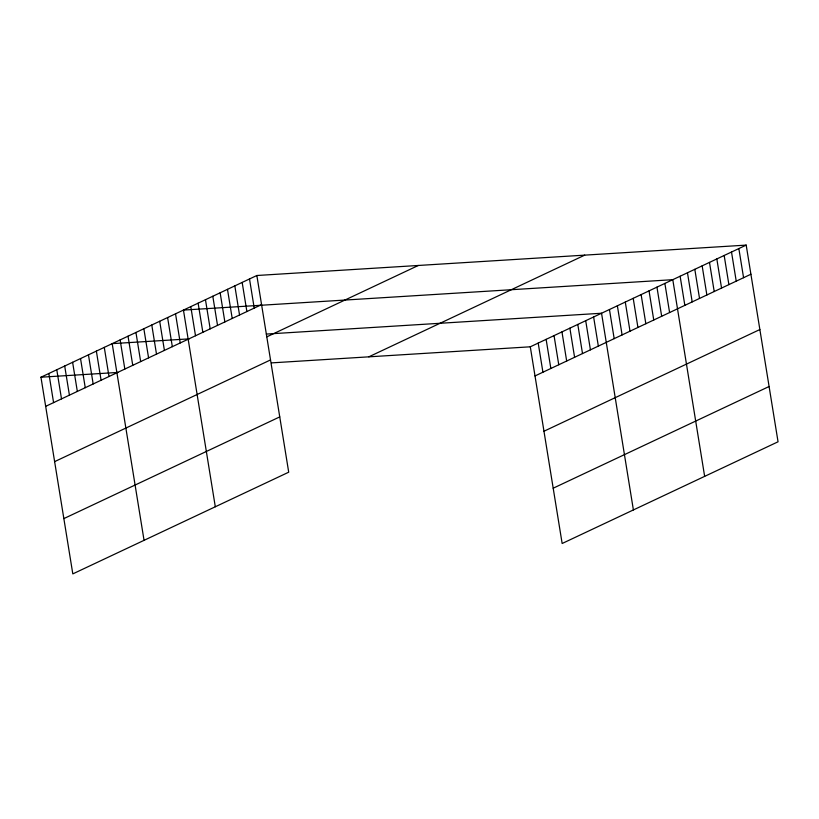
<?xml version="1.0" encoding="UTF-8"?>
<svg xmlns="http://www.w3.org/2000/svg" width="819" height="819" viewBox="0 0 819 819"><rect width="100%" height="100%" fill="white"/><g stroke="black" fill="none" stroke-linecap="round" stroke-linejoin="round"><path stroke-width="1.23" d="M256.849 275.501L288.708 472.194L72.809 573.894L40.95 377.211L256.849 275.501L746.191 245.106L778.05 441.789L562.151 543.499L530.292 346.806L746.191 245.106M45.669 406.347L261.568 304.637M266.892 336.814L418.335 265.469M54.627 461.629L270.526 359.93M368.806 356.838L584.715 255.139M63.851 518.601L279.75 416.902M535.012 375.941L750.91 274.242M543.97 431.234L759.868 329.535M553.194 488.206L769.092 386.507M189.271 338.861L112.193 343.642L144.052 540.335M266.339 334.07L601.545 313.247L633.394 509.93M40.95 377.211L118.018 372.42M271.754 362.868L530.292 346.806M738.851 248.566L743.57 277.702M731.51 252.027L736.23 281.163M724.17 255.477L728.89 284.613M716.83 258.937L721.549 288.073M709.489 262.397L714.209 291.533M702.149 265.858L706.869 294.994M694.809 269.308L699.528 298.444M687.469 272.768L692.188 301.904M680.128 276.228L684.848 305.364M704.647 476.371L672.788 279.688L183.446 310.084L215.305 506.766M664.874 283.415L669.594 312.551M656.951 287.141L661.67 316.277M649.037 290.878L653.757 320.014M641.123 294.605L645.843 323.74M633.21 298.331L637.929 327.467M625.286 302.057L630.006 331.193M617.372 305.794L622.092 334.93M609.459 309.521L614.178 338.656M593.621 316.973L598.341 346.109M585.708 320.71L590.427 349.846M577.794 324.437L582.514 353.573M569.881 328.163L574.59 357.299M561.957 331.89L566.676 361.025M554.043 335.626L558.763 364.762M546.13 339.353L550.849 368.489M538.206 343.079L542.925 372.215M249.508 278.962L254.228 308.098M242.168 282.422L246.888 311.558M234.828 285.882L239.547 315.018M227.487 289.332L232.207 318.468M220.147 292.792L224.867 321.928M212.807 296.253L217.526 325.389M205.467 299.713L210.186 328.849M198.126 303.163L202.846 332.299M190.786 306.623L195.506 335.759M175.532 313.81L180.252 342.946M167.608 317.537L172.328 346.672M159.695 321.273L164.414 350.409M151.781 325L156.501 354.136M143.857 328.726L148.577 357.862M135.944 332.453L140.663 361.588M128.03 336.189L132.75 365.325M120.117 339.916L124.836 369.052M104.279 347.369L108.999 376.515M96.366 351.105L101.085 380.241M88.452 354.832L93.171 383.968M80.528 358.558L85.248 387.694M72.615 362.285L77.334 391.431M64.701 366.021L69.42 395.157M56.787 369.748L61.497 398.884M48.864 373.474L53.583 402.61"/></g></svg>
